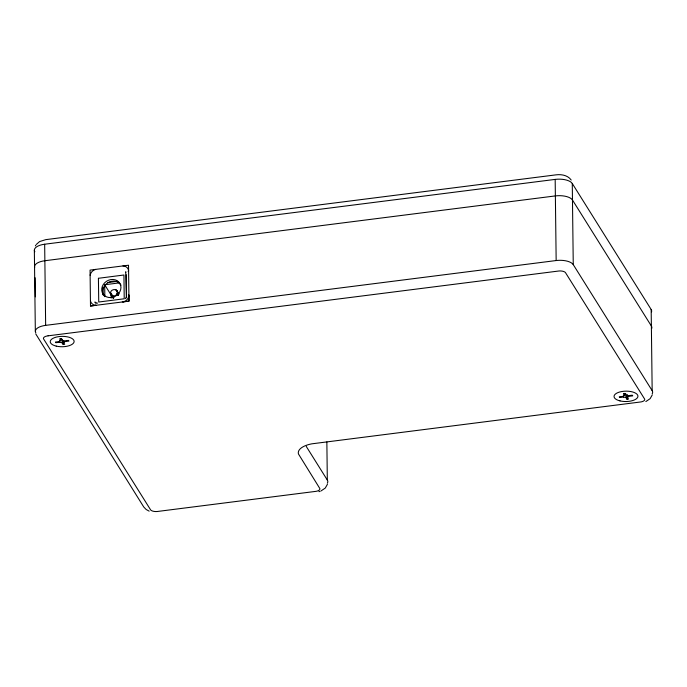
<?xml version="1.0" encoding="UTF-8"?>
<svg xmlns="http://www.w3.org/2000/svg" width="687" height="687" viewBox="0 0 687 687"><rect width="100%" height="100%" fill="white"/><g stroke="black" fill="none" stroke-linecap="round" stroke-linejoin="round"><path stroke-width="1.03" d="M110.521 293.04C110.375 288.875 117.846 288.102 117.417 292.714C117.176 294.611 115.322 296.071 113.432 296.003C109.087 295.65 109.791 288.471 113.63 298.149M126.537 297.832L126.288 274.748M327.441 484.258L325.277 488.062L320.984 490.965M652.289 394.862L650.125 398.666L645.832 401.569M35.372 245.912L35.81 245.122M125.403 298.647L126.356 296.732L125.721 271.726L125.91 272.138M36.359 244.4L39.631 241.558L45.754 239.643L556.006 174.85C561.434 174.146 567.891 175.262 571.206 180.046M60.662 338.7L60.688 340.494L59.28 341.568L55.432 342.057L55.853 342.719L59.7 342.229L62.139 342.813L63.178 344.479L64.715 344.281L63.676 342.624L63.659 340.829M63.676 342.624L65.085 341.551L68.932 341.053L68.511 340.391L64.664 340.881L62.225 340.297L61.186 338.639L59.649 338.837L60.688 340.494M624.466 393.488L624.492 395.283L623.083 396.356L619.236 396.846L619.657 397.507L623.504 397.026L625.943 397.61L626.982 399.267L628.519 399.07L627.48 397.412L627.454 394.716M627.48 397.412L628.888 396.339L632.736 395.849L632.315 395.18L628.468 395.669L626.029 395.094L624.99 393.428L623.452 393.625L624.492 395.283M123.385 301.833L128.967 301.121L128.898 294.835L128.469 294.903L128.907 295.908A6.964 6.063 -32.1 0 1 123.385 301.833L122.32 301.971M318.923 491.677L320.005 491.351M34.831 251.734A13.946 6.046 -0.7 0 1 44.664 244.22L555.173 179.401A13.946 6.046 -0.7 0 1 572.271 183.489L651.173 309.519A13.946 6.046 -0.7 0 1 651.542 311.864M107.842 282.555L117.365 281.344M119.504 282.872L104.69 284.753L111.509 295.642M97.571 303.165L95.519 302.735M90.495 306.007L128.967 301.121L128.529 265.216L90.057 270.103L90.495 306.007L96.094 305.294A6.973 6.071 -32.1 0 1 90.435 300.786M35.827 332.877A13.946 6.046 -0.7 0 1 45.651 325.363L556.161 260.545A13.946 6.046 -0.7 0 1 573.259 264.641L652.169 390.663A13.946 6.046 -0.7 0 1 652.178 393.797M624.268 393.625L625.9 394.02L625.943 397.61M60.465 338.837L62.096 339.223L62.139 342.813M149.173 511.145L146.151 509.496L143.729 506.954L35.758 333.942M95.974 303.19L94.892 302.014L95.184 302.366M327.338 483.193A13.946 6.046 -0.7 0 0 327.321 480.058L306.66 447.065A13.946 6.046 -0.7 0 1 306.299 446.292M116.738 290.464L118.98 293.984M116.343 290.103L118.834 293.864M116.644 290.781L118.722 294.096M115.888 289.82L118.482 293.959M117.443 292.439L118.482 294.096M117.417 292.714L118.456 294.371M117.374 292.988L118.413 294.646M117.297 293.263L118.336 294.921M117.202 293.538L118.241 295.195M117.091 293.804L118.13 295.462M112.866 295.934L113.905 297.591M112.591 295.865L113.63 297.523M112.325 295.779L113.364 297.437M110.521 293.315L113.389 298.021M110.547 293.589L113.2 297.995M110.676 294.105L113.132 298.124M651.173 309.519L652.169 390.663M626.939 395.678L626.982 399.267M623.478 395.223L623.504 397.026M572.271 183.489L573.259 264.641M555.173 179.401L556.161 260.545M326.857 441.921L327.321 480.058M111.131 295.032L111.165 298.124M104.699 285.071L104.836 296.707M102.801 287.432L102.887 294.835M63.135 340.881L63.178 344.479M59.675 340.434L59.7 342.229M44.664 244.22L45.651 325.363M35.149 277.78L35.381 296.853M34.35 250.171L35.338 331.314M128.606 270.936L128.177 271.485L128.598 270.446A6.964 6.063 -32.1 0 0 122.956 265.929M90.126 275.324A6.973 6.071 -32.1 0 1 95.648 269.39M651.748 328.386A13.946 6.046 -0.7 0 0 651.379 326.033L572.469 200.011A13.946 6.046 -0.7 0 0 555.371 195.915L44.861 260.734A13.946 6.046 -0.7 0 0 34.676 267.475M104.424 296.166A9.961 8.682 -32.1 0 1 107.473 283.001A9.961 8.682 -32.1 0 1 120.955 285.114M98.413 278.295L98.739 302.022L124.218 298.785L123.926 275.006L98.413 278.295M48.073 335.831L47.085 335.986A5.96 2.585 -0.7 0 0 43.47 338.751L150.711 510.029A5.96 2.585 -0.7 0 0 157.005 511.532L316.235 491.317A5.96 2.585 -0.7 0 0 319.85 488.551L298.476 454.004A21.932 9.515 -0.7 0 1 311.786 443.836L641.083 401.912A5.96 2.585 -0.7 0 0 644.698 399.156L565.384 272.481A5.96 2.585 -0.7 0 0 559.098 270.97L48.073 335.831M110.805 297.548A9.961 8.682 -32.1 0 0 119.916 283.456A9.961 8.682 -32.1 0 0 103.282 284.53A9.961 8.682 -32.1 0 0 110.805 297.548M56.222 346.111A11.954 5.187 -0.7 0 0 74.136 341.43A11.954 5.187 -0.7 0 0 56.188 337.128A11.954 5.187 -0.7 0 0 56.222 346.111M620.026 400.899A11.954 5.187 -0.7 0 0 637.94 396.219A11.954 5.187 -0.7 0 0 619.992 391.916A11.954 5.187 -0.7 0 0 620.026 400.899"/></g></svg>
